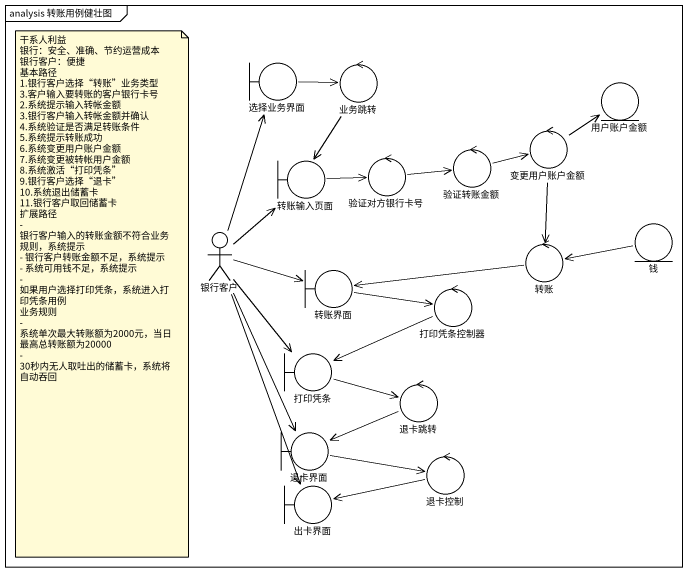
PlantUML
@startuml
mainframe analysis 转账用例健壮图
boundary 选择业务界面
control 业务跳转
entity 用户账户金额
control 变更用户账户金额
boundary 转账输入页面
control 验证对方银行卡号
control 验证转账金额
actor 银行客户
control 转账
entity 钱
boundary 转账界面
control 打印凭条控制器
boundary 打印凭条
control 退卡跳转
boundary 退卡界面
boundary 出卡界面
control 退卡控制
选择业务界面 -right-> 业务跳转
业务跳转 --> 转账输入页面
变更用户账户金额 -up-> 用户账户金额
变更用户账户金额 --> 转账
转账输入页面 -right-> 验证对方银行卡号
验证对方银行卡号 -right-> 验证转账金额
验证转账金额 -right-> 变更用户账户金额
银行客户 -up-> 选择业务界面
银行客户 -up-> 转账输入页面
银行客户 -right-> 转账界面
银行客户 --> 打印凭条
银行客户 --> 退卡界面
银行客户 --> 出卡界面
转账 -left-> 转账界面
钱 -left-> 转账
转账界面 -right-> 打印凭条控制器
打印凭条控制器 -left-> 打印凭条
打印凭条 -right-> 退卡跳转
退卡跳转 -left-> 退卡界面
退卡界面 -right-> 退卡控制
退卡控制 -left-> 出卡界面
note as N1
  干系人利益
  银行：安全、准确、节约运营成本
  银行客户：便捷
  基本路径
  1.银行客户选择“转账”业务类型
  3.客户输入要转账的客户银行卡号
  2.系统提示输入转帐金额
  3.银行客户输入转帐金额并确认
  4.系统验证是否满足转账条件
  5.系统提示转账成功
  6.系统变更用户账户金额
  7.系统变更被转帐用户金额
  8.系统激活“打印凭条”
  9.银行客户选择“退卡”
  10.系统退出储蓄卡
  11.银行客户取回储蓄卡
  扩展路径
  - 银行客户输入的转账金额不符合业务规则，系统提示
  - 银行客户转账金额不足，系统提示
  - 系统可用钱不足，系统提示
  - 如果用户选择打印凭条，系统进入打印凭条用例
  业务规则
  - 系统单次最大转账额为2000元，当日最高总转账额为20000
  - 30秒内无人取吐出的储蓄卡，系统将自动吞回
end note
@enduml
